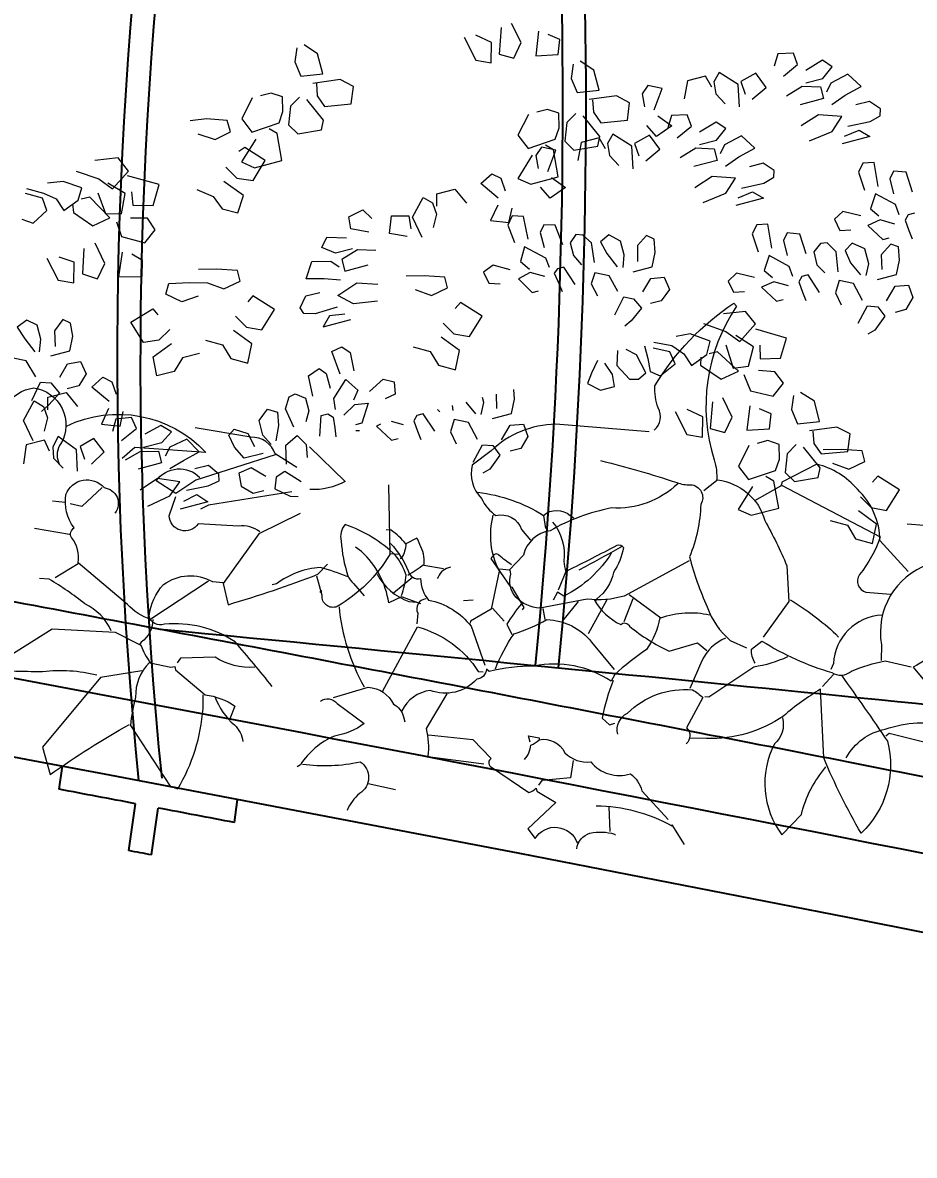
# Model space of a CAD drawing. Header units: metres. Extents: x 10 to 239, y 2 to 253.
# Drawn here: x 83.631 to 84.783, y 170.955 to 172.418 of the extents above; entities that cross this region are included whole.
import ezdxf

# ---------------------------------------------------------------- set-up
doc = ezdxf.new("R2010")
doc.units = ezdxf.units.M
doc.header["$MEASUREMENT"] = 0
doc.layers.get('Defpoints').update_dxf_attribs({"color": 9})
for name, color, linetype in [('-cotas', 252, 'Continuous'), ('1', 7, 'Continuous'), ('1gris', 254, 'Continuous'), ('1gris oscuro', 253, 'Continuous')]:
    doc.layers.add(name, color=color, linetype=linetype)
doc.layers.add('bloques veg', color=7, linetype='Continuous', lineweight=0, true_color=0xbbd5a5)
doc.styles.get("Standard").update_dxf_attribs({"font": 'arial.ttf'})
doc.dimstyles.get("Standard").update_dxf_attribs({"dimtxt": 0.18, "dimasz": 0.18, "dimexe": 0.18, "dimexo": 0.0625, "dimgap": 0.09, "dimtad": 0, "dimtih": 1, "dimtoh": 1, "dimdec": 4, "dimzin": 0, "dimdsep": 46, "dimtxsty": 'Standard', "dimcen": 0.09, "dimadec": 0, "dimazin": 0, "dimtfac": 1, "dimtdec": 4, "dimtofl": 0, "dimtmove": 0, "dimatfit": 3, "dimfxl": 1, "dimtolj": 1, "dimtzin": 0, "dimarcsym": 0})

# ---------------------------------------------------------------- blocks, each defined once
blk = doc.blocks.new('A$C510C2C19')
at = {"layer": 'bloques veg'}
for points in [[(794.67, 365.11, 0.349014), (796.37, 384.68, -0.094193), (792.11, 403.4, -0.10907), (854.24, 480), (856.8, 477.45, 0.229584), (848.29, 343.83, -0.100723), (851.69, 325.96), (841.48, 316.6)], [(790.41, 363.4), (709.56, 363.4, 0.189865), (655.94, 336.17), (640.63, 322.55, 0.263535), (650.84, 294.47, 0.133179), (664.46, 280.85, -0.390976), (687.43, 270.64), (695.94, 262.13)], [(233.65, 302.13, 0.4142), (234.5, 312.34, -0.472687), (258.33, 358.3, -0.53009), (285.57, 312.34, 0.260727), (284.72, 296.17), (285.57, 294.47)], [(1022.75, 261.28), (996.37, 285.96, 0.203949), (973.39, 328.51, 0.157364), (936.8, 347.23), (907.86, 329.36, -0.236053), (907.01, 325.96), (885.73, 311.49)], [(288.97, 327.66, -0.32872), (410.67, 314.89), (349.4, 314.04), (339.18, 303.83)], [(489.99, 308.09), (470.41, 318.3, 0.326645), (448.29, 331.06), (399.77, 335.32)], [(750.41, 335.32, -0.021851), (817.65, 321.7, 0.099014), (829.56, 320.85, -0.574356), (839.77, 304.68, -0.091064), (833.82, 258.72, 0.045349), (852.54, 217.02, 0.13649), (874.67, 189.79), (889.14, 184.68)], [(499.35, 326.81), (532.54, 299.57, -0.138214), (502.75, 290.21)], [(852.54, 326.81, -0.304626), (895.94, 295.32, -0.027878), (918.07, 257.87), (922.33, 227.23), (902.75, 194.89)], [(907.86, 326.81), (996.37, 289.36, -0.08902), (981.05, 255.32, 0.517303), (987.86, 240.85), (1009.14, 240.85)], [(470.41, 317.45), (404.03, 290.21), (387.86, 277.45), (369.99, 286.81, -0.472885), (407.43, 292.77)], [(818.5, 320.85, -0.210098), (763.18, 295.32, 0.080353), (712.11, 271.49, 0.306458), (690.84, 248.51), (679.77, 234.89), (671.26, 234.89)], [(569.99, 299.57), (575.94, 240, -0.128555), (534.24, 191.49, -0.566177), (520.63, 200), (514.67, 216.17)], [(647.43, 299.57, -0.110031), (705.31, 284.26, -0.37883), (728.29, 285.96), (731.69, 284.26)], [(1104.46, 262.13), (1137.65, 211.06, -0.107803), (1199.77, 145.53, 0.230988), (1174.24, 258.72), (1133.39, 290.21), (1118.92, 291.06), (1107.01, 277.45, -0.051575), (1062.75, 302.13), (1018.5, 302.13)], [(421.9, 204.26), (375.09, 167.66, -0.142853), (353.82, 178.72), (308.71, 211.06, 0.217575), (301.05, 232.34, -0.386597), (302.75, 240.85, -0.209564), (293.39, 268.94, -0.568176), (325.73, 277.45, -0.587173), (336.8, 256.17)], [(462.75, 250.21, 0.212204), (444.03, 253.62), (409.14, 252.77, -0.720749), (383.6, 257.87), (387.86, 274.89)], [(661.9, 280.85, 0.189377), (671.26, 233.19), (667.01, 200), (649.99, 188.09), (649.99, 186.38)], [(713.7, 279.16, -0.206497), (726.04, 246.39, 0.075821), (728.59, 237.46), (723.06, 220.86)], [(495.94, 268.94), (461.9, 248.51), (434.67, 203.4), (440.63, 185.53, 0.01915), (515.52, 217.87), (523.18, 227.23)], [(729.45, 238.31, 0.0103), (770.72, 263.84, -0.4142), (776.25, 262.14, -0.105515), (769.45, 240.01, -0.169922), (757.11, 216.18), (755.83, 214.05)], [(1039.77, 268.94, 0.366302), (1004.88, 196.6), (1005.73, 182.98)], [(1106.16, 267.23), (1104.46, 262.13, 0.41008), (1075.52, 224.68, -0.148804), (1054.24, 197.45, -0.087555), (1033.82, 179.57), (1105.31, 106.38), (1017.65, 120.85), (1015.09, 118.3)], [(589.02, 205.54, 0.046661), (591.57, 223.41, 0.079254), (580.94, 239.58, 0.108246), (535.4, 262.56, 0.252808), (533.28, 248.09, 0.063705), (541.36, 218.73, 0.099014), (546.89, 212.35), (556.68, 202.56)], [(589.02, 250.22, 0.067581), (575.4, 260.86), (571.15, 260.86)], [(592.85, 223.41, 0.04306), (606.04, 234.05, 0.156006), (600.94, 250.65, 0.135742), (597.96, 255.75), (589.02, 250.22, -0.113541), (586.47, 237.88), (585.19, 237.03)], [(833.82, 255.32), (780.2, 220.43, -0.101242), (748.71, 215.32), (708.71, 204.26, -0.189941), (687.43, 211.91, -0.264252), (681.48, 231.49), (680.63, 234.89)], [(766.47, 257.03, -0.138168), (728.59, 216.18), (722.64, 219.16), (719.66, 211.92)], [(775.4, 263.41, -0.012817), (744.76, 242.99), (739.66, 239.58)], [(575.94, 249.36, -0.08551), (592.97, 227.23, 0.4142), (604.03, 221.28, 0.17395), (612.54, 203.4, -0.18573), (650.84, 183.83), (665.31, 151.49)], [(681.36, 239.58, -0.029968), (669.87, 246.82, 0.302765), (666.47, 247.67, 0.099014), (663.06, 243.41), (681.79, 220.86), (683.06, 220.43), (694.98, 203.84), (693.7, 201.71)], [(606.04, 199.58), (589.02, 204.26), (578.38, 198.31, 0.171524), (551.57, 240.43), (546.04, 243.84)], [(629.02, 233.2, 0.257919), (619.23, 223.84), (618.38, 222.56)], [(923.18, 228.94, -0.052948), (964.88, 202.55), (967.43, 200)], [(541.36, 217.88, 0.029037), (517.11, 223.84, 0.145218), (480.51, 206.82), (477.11, 205.54)], [(566.58, 222.13, 0.188675), (595.52, 200.85), (602.33, 200.85)], [(754.67, 215.32, 0.147888), (779.35, 195.74, -0.548935), (787.01, 194.89, 0.055481), (822.75, 176.17), (846.58, 185.53), (855.09, 179.57)], [(784.46, 222.13), (813.39, 204.26, -0.148804), (855.09, 210.21)], [(1003.18, 222.13, 0.383606), (964.88, 177.02), (963.18, 171.91)], [(484.03, 118.3, 0.011108), (449.14, 154.04, 0.17128), (387.01, 164.26, -0.45993), (373.39, 170.21, -0.170471), (383.6, 198.3, -0.298218), (425.31, 204.26), (434.67, 204.26)], [(692.54, 206.81, 0.033691), (681.48, 188.09), (686.58, 179.57)], [(812.54, 204.26, -0.109406), (803.18, 176.17, 0.033295), (777.65, 152.34), (775.09, 146.38, 0.201859), (707.86, 154.04, 0.059891), (669.56, 146.38), (667.01, 148.09, -0.38205), (659.35, 138.72, -0.310211), (620.2, 125.96, 0.250366), (597.22, 106.38)], [(609.99, 204.26, 0.514618), (604.03, 191.49), (604.03, 182.13)], [(341.9, 154.89, 0.180038), (317.22, 176.17, 0.039429), (284.88, 194.89), (276.37, 194.89)], [(535.94, 191.49, 0.104645), (563.18, 124.26)], [(674.67, 148.94, -0.055374), (688.29, 180.43, 0.050323), (715.52, 194.89, -0.220352), (755.52, 178.72), (776.8, 156.6)], [(870.41, 191.49, 0.18956), (851.69, 170.21), (843.18, 145.53)], [(897.65, 171.91, -0.15036), (893.39, 183.83), (901.9, 191.49, 0.070404), (964.03, 169.36, 0.33432), (981.05, 171.91, -0.048264), (1009.14, 182.98), (1032.11, 179.57)], [(579.35, 121.7), (604.88, 179.57, -0.187164), (660.2, 145.53), (664.46, 145.53)], [(924.88, 179.57, -0.068573), (896.8, 168.51), (860.2, 139.57), (856.8, 139.57)], [(376.8, 167.66, -0.240295), (368.29, 147.23), (367.43, 145.53)], [(972.54, 167.66, -0.007782), (1016.8, 114.04, -0.272308), (1000.63, 33.19, -0.034164), (963.18, 95.32), (955.52, 154.04, 0.047058), (925.73, 128.51, -0.158249), (861.05, 103.83), (846.58, 102.98)], [(332.54, 115.74, 0.090576), (285.73, 114.89, -0.006271), (259.35, 113.19), (254.24, 125.11), (290.84, 152.34), (345.31, 154.04), (368.29, 144.68, 0.068298), (377.65, 130.21), (395.52, 127.66), (398.92, 128.51), (399.77, 125.96), (427.01, 106.38, -0.125), (453.39, 98.72), (449.99, 87.66)], [(776.8, 147.23, 0.05426), (769.99, 114.04), (776.8, 108.94), (781.05, 110.64)], [(982.52, 96.99, -0.228485), (1014.01, 124.22, -0.153412), (1069.32, 131.03, -0.03476), (1090.6, 133.58, -0.136078), (1098.26, 108.05, 0.226822), (1099.96, 93.58, 0.168655), (1139.96, 21.24, 0.166977), (1159.54, 61.24, 0.132034), (1154.43, 112.3, -0.4142), (1164.64, 117.41, -0.176117), (1222.52, 79.11, 0.333328), (1230.18, 97.84, 0.370255), (1151.88, 149.75, 0.04158), (1110.18, 148.05), (1096.56, 143.79)], [(467.86, 133.62, -0.162277), (432.97, 139.57), (403.18, 136.17), (400.63, 131.91)], [(784.46, 101.28, -0.350769), (791.26, 120, -0.222488), (845.73, 144.68, -0.062256), (855.09, 138.72), (843.18, 111.49, -0.436478), (844.03, 97.87)], [(376.8, 130.21, 0.209335), (367.43, 99.57, 0.045135), (364.88, 74.89), (403.18, 25.53), (409.99, 23.83, 0.11853), (426.16, 94.47), (425.31, 106.38)], [(370.84, 122.55), (335.94, 114.04), (290.84, 50.21), (299.35, 27.23, -0.025269), (364.03, 75.74)], [(537.65, 113.19), (566.58, 124.26, -0.273697), (589.56, 111.49, -0.236053), (598.92, 101.28), (600.63, 97.02)], [(634.67, 124.26), (619.35, 92.77, -0.091522), (622.75, 68.94), (671.26, 66.38)], [(924.88, 126.81, -0.29039), (919.77, 103.83, 0.287994), (932.54, 26.38), (947.86, 45.11, -0.119293), (965.73, 87.66)], [(526.58, 108.94, -0.4142), (541.05, 108.09), (565.73, 92.77, -0.123093), (541.05, 80, 0.156387), (513.82, 52.77), (511.26, 51.06)], [(435.52, 105.53, 0.130051), (454.24, 82.55, -0.178345), (462.75, 68.94)], [(706.16, 73.19, 0.162277), (710.41, 85.96, 0.123093), (717.22, 91.06, -0.345856), (740.2, 81.7, 0.236053), (763.18, 75.74, 0.308121), (798.07, 68.09, -0.174149), (809.14, 54.47), (833.82, 31.49)], [(621.9, 87.66), (660.2, 86.81), (677.22, 71.49, 0.5), (677.22, 64.68), (712.11, 45.11, 0.162277), (718.07, 49.36), (718.92, 46.81), (735.94, 38.3), (713.82, 13.62), (720.63, 5.96, -0.62767), (757.22, 5.11), (758.07, 5.96)], [(515.52, 53.62, 0.084976), (564.88, 59.57, -0.560455), (566.58, 32.34, 0.122009), (557.22, 17.02)], [(770.84, 38.3, -0.124252), (837.22, 26.38), (837.22, 27.23), (849.14, 11.06)], [(757.22, 0, -0.297607), (767.43, 14.47, -0.116623), (788.71, 15.32), (789.56, 14.47)]]:
    blk.add_lwpolyline(points, format="xyb", dxfattribs=at)
for points in [[(487.43, 286.81), (416.8, 269.79), (409.99, 265.53)], [(705.31, 284.26), (707.86, 273.19)], [(324.03, 277.45), (307.86, 259.57), (297.65, 261.28)], [(293.39, 262.13), (282.33, 262.13)], [(299.35, 234.89), (268.71, 237.45)], [(575.94, 240.85), (584.46, 240.85)], [(606.04, 233.2), (623.06, 231.5)], [(597.22, 222.13), (581.9, 206.81)], [(765.73, 216.17), (752.11, 185.53)], [(787.86, 218.72), (781.9, 198.3)], [(308.71, 210.21), (289.99, 196.6)], [(642.64, 205.54), (650.72, 206.82)], [(741.05, 212.77), (729.14, 194.89)], [(518.38, 202.56), (520.08, 204.26)], [(667.86, 200.85), (678.92, 190.64)], [(711.26, 204.26), (713.82, 194.89)], [(965.73, 167.66), (957.22, 156.6)], [(709.56, 88.51), (707.86, 93.62), (717.22, 92.77), (717.22, 91.06)], [(747.86, 75.74), (747.01, 60.43), (722.33, 56.17), (719.77, 51.91)], [(573.39, 41.7), (597.22, 38.3)], [(781.9, 38.3), (784.46, 17.02)]]:
    blk.add_lwpolyline(points, dxfattribs=at)
blk = doc.blocks.new('A$C0C3707A3')
at = {"layer": 'bloques veg'}
for p, q in [((2.0341, 0.5261), (2.0321, 0.4988)), ((2.0545, 0.5107), (2.0446, 0.5301)), ((2.0723, 0.5224), (2.0697, 0.4973)), ((1.9961, 0.5159), (2.0082, 0.4924)), ((2.0243, 0.5107), (2.0083, 0.5181)), ((2.0241, 0.4897), (2.0243, 0.5107)), ((2.0472, 0.4947), (2.0545, 0.5107)), ((2.0943, 0.5143), (2.0824, 0.5193)), ((2.0926, 0.4988), (2.0943, 0.5143)), ((1.8248, 0.5038), (1.8229, 0.4893)), ((1.8462, 0.4979), (1.8322, 0.5069)), ((2.3177, 0.5009), (2.3141, 0.4883)), ((2.3338, 0.5017), (2.3177, 0.5009)), ((2.3381, 0.4901), (2.3338, 0.5017)), ((1.8229, 0.4893), (1.8291, 0.4747)), ((1.8517, 0.4773), (1.8462, 0.4979)), ((2.0082, 0.4924), (2.0241, 0.4897)), ((2.0321, 0.4988), (2.0472, 0.4947)), ((2.0697, 0.4973), (2.0926, 0.4988)), ((2.108, 0.4889), (2.1061, 0.4744)), ((2.1294, 0.483), (2.1153, 0.4921)), ((2.3238, 0.4781), (2.3381, 0.4901)), ((2.3636, 0.4946), (2.3466, 0.4842)), ((2.3735, 0.4879), (2.3636, 0.4946)), ((2.3639, 0.4761), (2.3735, 0.4879)), ((1.8291, 0.4747), (1.8517, 0.4773)), ((2.1349, 0.4624), (2.1294, 0.483)), ((2.2437, 0.4776), (2.2252, 0.4726)), ((2.2502, 0.4665), (2.2437, 0.4776)), ((2.2578, 0.4814), (2.2522, 0.4717)), ((2.2774, 0.4692), (2.2578, 0.4814)), ((2.2952, 0.4809), (2.28, 0.4722)), ((2.306, 0.4664), (2.2952, 0.4809)), ((2.3466, 0.4714), (2.3639, 0.4761)), ((2.3895, 0.4806), (2.3722, 0.4713)), ((2.4033, 0.468), (2.3895, 0.4806)), ((1.8695, 0.4716), (1.8415, 0.4675)), ((1.8451, 0.4673), (1.8461, 0.4548)), ((1.883, 0.4647), (1.8695, 0.4716)), ((1.8809, 0.4467), (1.883, 0.4647)), ((2.1061, 0.4744), (2.1123, 0.4598)), ((2.1847, 0.4676), (2.1789, 0.459)), ((2.1995, 0.4646), (2.1847, 0.4676)), ((2.1914, 0.4426), (2.1995, 0.4646)), ((2.2252, 0.4726), (2.222, 0.4543)), ((2.2522, 0.4717), (2.2544, 0.4595)), ((2.2788, 0.4463), (2.2774, 0.4692)), ((2.28, 0.4722), (2.2846, 0.4595)), ((2.2918, 0.4544), (2.306, 0.4664)), ((2.3269, 0.458), (2.3428, 0.4681)), ((2.3428, 0.4681), (2.3616, 0.4673)), ((2.3616, 0.4673), (2.3648, 0.4554)), ((2.3722, 0.4713), (2.3677, 0.462)), ((2.3871, 0.459), (2.4033, 0.468)), ((1.7989, 0.4573), (1.7881, 0.4544)), ((1.8104, 0.4534), (1.7989, 0.4573)), ((1.811, 0.4384), (1.8104, 0.4534)), ((1.8279, 0.4534), (1.8188, 0.444)), ((1.8461, 0.4548), (1.8537, 0.444)), ((2.1123, 0.4598), (2.1349, 0.4624)), ((2.1527, 0.4567), (2.1247, 0.4527)), ((2.1662, 0.4498), (2.1527, 0.4567)), ((2.1789, 0.459), (2.1813, 0.4457)), ((2.2544, 0.4595), (2.2641, 0.4493)), ((2.3648, 0.4554), (2.341, 0.449)), ((2.3734, 0.4495), (2.3871, 0.459)), ((2.412, 0.4529), (2.3979, 0.4491)), ((2.4233, 0.4454), (2.412, 0.4529)), ((1.7794, 0.4521), (1.7688, 0.4306)), ((1.8188, 0.444), (1.8169, 0.4249)), ((1.8528, 0.4298), (1.8355, 0.4508)), ((1.8537, 0.444), (1.8809, 0.4467)), ((2.0821, 0.4424), (2.0713, 0.4395)), ((2.0936, 0.4385), (2.0821, 0.4424)), ((2.1283, 0.4525), (2.1293, 0.4399)), ((2.1641, 0.4318), (2.1662, 0.4498)), ((2.4229, 0.4383), (2.4233, 0.4454)), ((1.7329, 0.4303), (1.716, 0.4281)), ((1.7541, 0.429), (1.7329, 0.4303)), ((1.7688, 0.4306), (1.7794, 0.4172)), ((1.8071, 0.4269), (1.811, 0.4384)), ((1.8508, 0.42), (1.8528, 0.4298)), ((2.0626, 0.4372), (2.052, 0.4158)), ((2.0941, 0.4235), (2.0936, 0.4385)), ((2.1111, 0.4386), (2.102, 0.4291)), ((2.136, 0.415), (2.1187, 0.436)), ((2.1293, 0.4399), (2.1368, 0.4292)), ((2.1368, 0.4292), (2.1641, 0.4318)), ((2.1953, 0.4367), (2.2097, 0.4266)), ((2.2092, 0.4369), (2.2056, 0.4243)), ((2.2253, 0.4377), (2.2092, 0.4369)), ((2.2296, 0.4261), (2.2253, 0.4377)), ((2.2551, 0.4306), (2.2381, 0.4202)), ((2.265, 0.424), (2.2551, 0.4306)), ((2.3599, 0.4389), (2.3421, 0.4272)), ((2.3837, 0.4371), (2.3599, 0.4389)), ((2.3738, 0.4217), (2.3837, 0.4371)), ((2.3898, 0.4272), (2.4129, 0.4322)), ((2.4129, 0.4322), (2.4229, 0.4383)), ((1.7573, 0.4171), (1.7541, 0.429)), ((1.7794, 0.4172), (1.8071, 0.4269)), ((1.8053, 0.416), (1.7971, 0.4207)), ((1.8169, 0.4249), (1.8263, 0.4158)), ((1.8263, 0.4158), (1.8508, 0.42)), ((2.0902, 0.412), (2.0941, 0.4235)), ((2.102, 0.4291), (2.1001, 0.41)), ((2.194, 0.4154), (2.184, 0.4267)), ((2.2097, 0.4266), (2.194, 0.4154)), ((2.2153, 0.4141), (2.2296, 0.4261)), ((2.2554, 0.4121), (2.265, 0.424)), ((2.3508, 0.4121), (2.3738, 0.4217)), ((2.3867, 0.417), (2.4014, 0.4233)), ((2.4014, 0.4233), (2.4124, 0.4169)), ((1.7241, 0.4151), (1.7419, 0.4094)), ((1.7419, 0.4094), (1.7573, 0.4171)), ((1.7836, 0.4101), (1.769, 0.3865)), ((1.8104, 0.3882), (1.8053, 0.416)), ((2.052, 0.4158), (2.0626, 0.4023)), ((2.0626, 0.4023), (2.0902, 0.412)), ((2.1001, 0.41), (2.1095, 0.4009)), ((2.1167, 0.4087), (2.1135, 0.3903)), ((2.1352, 0.4136), (2.1167, 0.4087)), ((2.134, 0.4051), (2.136, 0.415)), ((2.1417, 0.4025), (2.1352, 0.4136)), ((2.1493, 0.4174), (2.1437, 0.4078)), ((2.1437, 0.4078), (2.1459, 0.3955)), ((2.1689, 0.4052), (2.1493, 0.4174)), ((2.1867, 0.4169), (2.1715, 0.4082)), ((2.1715, 0.4082), (2.1761, 0.3955)), ((2.1975, 0.4024), (2.1867, 0.4169)), ((2.2381, 0.4074), (2.2554, 0.4121)), ((2.2637, 0.4073), (2.2592, 0.398)), ((2.281, 0.4166), (2.2637, 0.4073)), ((2.2948, 0.404), (2.281, 0.4166)), ((2.4124, 0.4169), (2.3841, 0.4093)), ((1.7721, 0.4012), (1.7661, 0.3973)), ((1.793, 0.3882), (1.7721, 0.4012)), ((2.0668, 0.3953), (2.0522, 0.3716)), ((2.0762, 0.4036), (2.0704, 0.3951)), ((2.0704, 0.3951), (2.0728, 0.3818)), ((2.091, 0.4006), (2.0762, 0.4036)), ((2.0885, 0.4011), (2.0803, 0.4059)), ((2.0829, 0.3787), (2.091, 0.4006)), ((2.0936, 0.3734), (2.0885, 0.4011)), ((2.1095, 0.4009), (2.134, 0.4051)), ((2.1459, 0.3955), (2.1556, 0.3853)), ((2.1703, 0.3823), (2.1689, 0.4052)), ((2.1833, 0.3904), (2.1975, 0.4024)), ((2.2184, 0.394), (2.2343, 0.4041)), ((2.2343, 0.4041), (2.2531, 0.4033)), ((2.2531, 0.4033), (2.2563, 0.3914)), ((2.2649, 0.3855), (2.2786, 0.395)), ((2.2786, 0.395), (2.2948, 0.404)), ((1.6425, 0.3898), (1.6188, 0.3869)), ((1.6531, 0.3763), (1.6425, 0.3898)), ((1.769, 0.3865), (1.7822, 0.3807)), ((1.7811, 0.3676), (1.793, 0.3882)), ((1.7822, 0.3807), (1.8104, 0.3882)), ((2.2563, 0.3914), (2.2324, 0.385)), ((2.3035, 0.3889), (2.2894, 0.3851)), ((2.3148, 0.3815), (2.3035, 0.3889)), ((2.4057, 0.3895), (2.4013, 0.3802)), ((2.4172, 0.3903), (2.4057, 0.3895)), ((2.4214, 0.3658), (2.4172, 0.3903)), ((1.5997, 0.376), (1.6227, 0.3682)), ((1.637, 0.3581), (1.6531, 0.3763)), ((1.6847, 0.3627), (1.6521, 0.3714)), ((1.753, 0.381), (1.7641, 0.37)), ((2.0142, 0.366), (2.0254, 0.3761)), ((2.0254, 0.3761), (2.0348, 0.3716)), ((2.0348, 0.3716), (2.0394, 0.3588)), ((2.0522, 0.3716), (2.0654, 0.3658)), ((2.0654, 0.3658), (2.0936, 0.3734)), ((2.0868, 0.3727), (2.1012, 0.3626)), ((2.2514, 0.3749), (2.2336, 0.3632)), ((2.2752, 0.3732), (2.2514, 0.3749)), ((2.2653, 0.3577), (2.2752, 0.3732)), ((2.3044, 0.3682), (2.3144, 0.3744)), ((2.3144, 0.3744), (2.3148, 0.3815)), ((2.4013, 0.3802), (2.4073, 0.362)), ((2.4369, 0.3816), (2.4333, 0.3736)), ((2.4333, 0.3736), (2.4373, 0.3584)), ((2.45, 0.3805), (2.4369, 0.3816)), ((2.4567, 0.3601), (2.45, 0.3805)), ((1.5862, 0.3654), (1.5704, 0.3635)), ((1.6054, 0.3589), (1.5862, 0.3654)), ((1.6227, 0.3682), (1.637, 0.3581)), ((1.6499, 0.3534), (1.632, 0.3637)), ((1.6787, 0.3413), (1.6847, 0.3627)), ((1.7712, 0.3522), (1.7511, 0.3665)), ((1.7641, 0.37), (1.7811, 0.3676)), ((1.9694, 0.3552), (1.9878, 0.3602)), ((1.9878, 0.3602), (1.9998, 0.3459)), ((2.0321, 0.3511), (2.0142, 0.366)), ((2.0855, 0.3514), (2.0755, 0.3627)), ((2.1012, 0.3626), (2.0855, 0.3514)), ((2.2813, 0.3632), (2.3044, 0.3682)), ((1.5652, 0.3481), (1.5477, 0.3528)), ((1.5487, 0.3577), (1.5662, 0.3531)), ((1.5698, 0.3354), (1.5652, 0.3481)), ((1.5662, 0.3531), (1.5794, 0.3473)), ((1.6018, 0.3463), (1.6054, 0.3589)), ((1.6137, 0.3495), (1.605, 0.3472)), ((1.6345, 0.3283), (1.6137, 0.3495)), ((1.6218, 0.354), (1.6298, 0.3329)), ((1.6462, 0.3326), (1.6499, 0.3534)), ((1.6564, 0.3551), (1.6578, 0.3415)), ((1.7232, 0.3579), (1.7402, 0.3508)), ((1.7402, 0.3508), (1.7494, 0.3382)), ((1.7655, 0.3343), (1.7712, 0.3522)), ((1.9444, 0.3311), (1.9552, 0.3514)), ((1.9552, 0.3514), (1.9649, 0.3459)), ((1.9693, 0.3424), (1.9694, 0.3552)), ((2.2423, 0.3481), (2.2653, 0.3577)), ((2.3039, 0.3529), (2.2756, 0.3454)), ((2.2782, 0.353), (2.2928, 0.3593)), ((2.2928, 0.3593), (2.3039, 0.3529)), ((2.4188, 0.3581), (2.4136, 0.3428)), ((2.4392, 0.3473), (2.4188, 0.3581)), ((1.5794, 0.3473), (1.5873, 0.3354)), ((1.5873, 0.3354), (1.6018, 0.3463)), ((1.5959, 0.3424), (1.5971, 0.3334)), ((1.6578, 0.3415), (1.6787, 0.3413)), ((1.7494, 0.3382), (1.7655, 0.3343)), ((1.8793, 0.3311), (1.8936, 0.3384)), ((1.8936, 0.3384), (1.903, 0.3293)), ((1.9649, 0.3459), (1.9692, 0.3342)), ((2.0317, 0.344), (2.0243, 0.3281)), ((2.0434, 0.3262), (2.0465, 0.341)), ((2.3853, 0.3399), (2.377, 0.3318)), ((2.4039, 0.3355), (2.3853, 0.3399)), ((2.4136, 0.3428), (2.4224, 0.3358)), ((2.4431, 0.3367), (2.4392, 0.3473)), ((2.4524, 0.3369), (2.4492, 0.3314)), ((2.4589, 0.3386), (2.4524, 0.3369)), ((1.5443, 0.3263), (1.5559, 0.3224)), ((1.5559, 0.3224), (1.5698, 0.3354)), ((1.5971, 0.3334), (1.617, 0.3201)), ((1.617, 0.3201), (1.6345, 0.3283)), ((1.6298, 0.3329), (1.6462, 0.3326)), ((1.673, 0.3281), (1.6555, 0.3281)), ((1.6808, 0.3163), (1.673, 0.3281)), ((1.8814, 0.3188), (1.8793, 0.3311)), ((1.921, 0.3143), (1.9231, 0.3324)), ((1.9231, 0.3324), (1.9406, 0.3324)), ((1.9406, 0.3324), (1.943, 0.3191)), ((1.9546, 0.3105), (1.9444, 0.3311)), ((1.9692, 0.3342), (1.9659, 0.3205)), ((2.0243, 0.3281), (2.0434, 0.3262)), ((2.0466, 0.333), (2.0421, 0.3236)), ((2.0583, 0.3326), (2.0466, 0.333)), ((2.0633, 0.3095), (2.0583, 0.3326)), ((2.2972, 0.3256), (2.2928, 0.3162)), ((2.3087, 0.3263), (2.2972, 0.3256)), ((2.3129, 0.3018), (2.3087, 0.3263)), ((2.377, 0.3318), (2.3824, 0.3205)), ((2.4236, 0.3315), (2.4112, 0.3258)), ((2.4112, 0.3258), (2.4267, 0.3114)), ((2.4387, 0.3274), (2.4236, 0.3315)), ((2.4492, 0.3314), (2.4532, 0.3208)), ((1.6414, 0.3243), (1.6466, 0.3094)), ((1.6704, 0.303), (1.6808, 0.3163)), ((1.8997, 0.3156), (1.8814, 0.3188)), ((1.9393, 0.3111), (1.921, 0.3143)), ((2.0421, 0.3236), (2.0492, 0.3057)), ((2.0791, 0.3242), (2.0755, 0.3163)), ((2.0755, 0.3163), (2.0795, 0.3011)), ((2.0909, 0.3239), (2.0791, 0.3242)), ((2.0986, 0.3038), (2.0909, 0.3239)), ((2.112, 0.3144), (2.1062, 0.3059)), ((2.1191, 0.314), (2.112, 0.3144)), ((2.1282, 0.306), (2.1191, 0.314)), ((2.1458, 0.3142), (2.1372, 0.3072)), ((2.1579, 0.3081), (2.1458, 0.3142)), ((2.1843, 0.314), (2.1754, 0.3035)), ((2.1922, 0.3103), (2.1843, 0.314)), ((2.2928, 0.3162), (2.2988, 0.2981)), ((2.3284, 0.3176), (2.3248, 0.3097)), ((2.3415, 0.3165), (2.3284, 0.3176)), ((2.3482, 0.2962), (2.3415, 0.3165)), ((2.3824, 0.3205), (2.3938, 0.3212)), ((2.4532, 0.3208), (2.4566, 0.3124)), ((1.6296, 0.2816), (1.6194, 0.3022)), ((1.6466, 0.3094), (1.6704, 0.303)), ((1.8517, 0.2993), (1.857, 0.31)), ((1.857, 0.31), (1.8769, 0.3095)), ((2.1062, 0.3059), (2.1097, 0.2929)), ((2.1313, 0.2859), (2.1282, 0.306)), ((2.1372, 0.3072), (2.144, 0.2951)), ((2.1617, 0.294), (2.1579, 0.3081)), ((2.1754, 0.3035), (2.1752, 0.2871)), ((2.1935, 0.2967), (2.1922, 0.3103)), ((2.3248, 0.3097), (2.3288, 0.2945)), ((2.3627, 0.307), (2.3558, 0.2982)), ((2.3695, 0.3077), (2.3627, 0.307)), ((2.3789, 0.2986), (2.3695, 0.3077)), ((2.3951, 0.3076), (2.3879, 0.2998)), ((2.4083, 0.3018), (2.3951, 0.3076)), ((2.4124, 0.2866), (2.4083, 0.3018)), ((2.4349, 0.3066), (2.425, 0.2958)), ((2.4267, 0.3114), (2.4332, 0.3131)), ((2.4426, 0.304), (2.4349, 0.3066)), ((2.4439, 0.2904), (2.4426, 0.304)), ((1.6081, 0.2968), (1.6069, 0.2709)), ((1.6474, 0.2934), (1.6437, 0.268)), ((1.6682, 0.285), (1.6572, 0.2914)), ((1.866, 0.2938), (1.8517, 0.2993)), ((1.8834, 0.2984), (1.866, 0.2938)), ((1.8883, 0.2974), (1.8724, 0.2873)), ((1.9071, 0.2966), (1.8883, 0.2974)), ((2.0596, 0.3016), (2.0555, 0.2865)), ((2.0814, 0.2899), (2.0596, 0.3016)), ((2.1097, 0.2929), (2.118, 0.2835)), ((2.144, 0.2951), (2.1545, 0.2816)), ((2.1606, 0.2809), (2.1617, 0.294)), ((2.1905, 0.282), (2.1935, 0.2967)), ((2.3103, 0.2942), (2.3051, 0.2788)), ((2.3307, 0.2833), (2.3103, 0.2942)), ((2.3558, 0.2982), (2.3592, 0.2852)), ((2.3809, 0.2782), (2.3789, 0.2986)), ((2.3879, 0.2998), (2.3936, 0.2874)), ((2.425, 0.2958), (2.4256, 0.2808)), ((2.4409, 0.2756), (2.4439, 0.2904)), ((1.5701, 0.2866), (1.5819, 0.2642)), ((1.598, 0.2825), (1.5826, 0.2876)), ((1.5978, 0.2615), (1.598, 0.2825)), ((1.6222, 0.2657), (1.6296, 0.2816)), ((1.668, 0.2686), (1.6682, 0.285)), ((1.8359, 0.2671), (1.8416, 0.2849)), ((1.8416, 0.2849), (1.8612, 0.2855)), ((1.8612, 0.2855), (1.8698, 0.2797)), ((1.8724, 0.2873), (1.8756, 0.2754)), ((1.8756, 0.2754), (1.8994, 0.2818)), ((2.0275, 0.2825), (2.0178, 0.2752)), ((2.045, 0.2779), (2.0275, 0.2825)), ((2.0555, 0.2865), (2.0646, 0.2785)), ((2.0851, 0.2805), (2.0814, 0.2899)), ((2.0935, 0.2792), (2.0901, 0.2748)), ((2.1, 0.281), (2.0935, 0.2792)), ((2.1118, 0.2632), (2.1, 0.281)), ((2.171, 0.2767), (2.1905, 0.282)), ((2.3051, 0.2788), (2.3139, 0.2719)), ((2.3346, 0.2728), (2.3307, 0.2833)), ((2.3592, 0.2852), (2.3673, 0.2769)), ((2.3936, 0.2874), (2.4038, 0.275)), ((2.4099, 0.2743), (2.4124, 0.2866)), ((1.6069, 0.2709), (1.6222, 0.2657)), ((1.6437, 0.268), (1.668, 0.2686)), ((1.7441, 0.2764), (1.7255, 0.2761)), ((1.7654, 0.2752), (1.7441, 0.2764)), ((1.7683, 0.2643), (1.7654, 0.2752)), ((1.8544, 0.2674), (1.8359, 0.2671)), ((1.8711, 0.2661), (1.8544, 0.2674)), ((1.9568, 0.271), (1.9383, 0.2707)), ((1.9781, 0.2697), (1.9568, 0.271)), ((1.981, 0.2589), (1.9781, 0.2697)), ((2.0178, 0.2752), (2.0232, 0.2639)), ((2.0655, 0.2752), (2.0534, 0.2685)), ((2.0534, 0.2685), (2.0675, 0.2548)), ((2.0806, 0.2711), (2.0655, 0.2752)), ((2.0901, 0.2748), (2.0954, 0.2635)), ((2.1318, 0.2755), (2.1279, 0.264)), ((2.1465, 0.2725), (2.1318, 0.2755)), ((2.1555, 0.2563), (2.1465, 0.2725)), ((2.1811, 0.2562), (2.1891, 0.2699)), ((2.1891, 0.2699), (2.2027, 0.2713)), ((2.2027, 0.2713), (2.2084, 0.2588)), ((2.2768, 0.2759), (2.2685, 0.2678)), ((2.2685, 0.2678), (2.2739, 0.2565)), ((2.2954, 0.2716), (2.2768, 0.2759)), ((2.3151, 0.2675), (2.3027, 0.2619)), ((2.3302, 0.2634), (2.3151, 0.2675)), ((2.3439, 0.2729), (2.3407, 0.2674)), ((2.3407, 0.2674), (2.3447, 0.2569)), ((2.3504, 0.2747), (2.3439, 0.2729)), ((2.3622, 0.2569), (2.3504, 0.2747)), ((2.3821, 0.2692), (2.3785, 0.2566)), ((2.3969, 0.2662), (2.3821, 0.2692)), ((2.4214, 0.2704), (2.4409, 0.2756)), ((1.5819, 0.2642), (1.5978, 0.2615)), ((1.6923, 0.2506), (1.6952, 0.2614)), ((1.6952, 0.2614), (1.7165, 0.2627)), ((1.7165, 0.2627), (1.735, 0.2624)), ((1.735, 0.2624), (1.7518, 0.2564)), ((1.7518, 0.2564), (1.7683, 0.2643)), ((1.8684, 0.2502), (1.888, 0.2636)), ((1.888, 0.2636), (1.9093, 0.2623)), ((1.9478, 0.257), (1.9645, 0.251)), ((1.9645, 0.251), (1.981, 0.2589)), ((2.0232, 0.2639), (2.0349, 0.2635)), ((2.0675, 0.2548), (2.074, 0.2566)), ((2.0954, 0.2635), (2.0985, 0.2561)), ((2.1279, 0.264), (2.1346, 0.2518)), ((2.2084, 0.2588), (2.1998, 0.2472)), ((2.2739, 0.2565), (2.2853, 0.2572)), ((2.3027, 0.2619), (2.3182, 0.2474)), ((2.3447, 0.2569), (2.3481, 0.2485)), ((2.3785, 0.2566), (2.3842, 0.2442)), ((2.4062, 0.2489), (2.3969, 0.2662)), ((2.4307, 0.2485), (2.4395, 0.2636)), ((2.4395, 0.2636), (2.4531, 0.2649)), ((2.4531, 0.2649), (2.4577, 0.2522)), ((1.7088, 0.2427), (1.6923, 0.2506)), ((1.7255, 0.2486), (1.7088, 0.2427)), ((1.7816, 0.2493), (1.7763, 0.2432)), ((1.8039, 0.2355), (1.7816, 0.2493)), ((1.8299, 0.2376), (1.8359, 0.2497)), ((1.8359, 0.2497), (1.85, 0.2534)), ((1.8846, 0.2418), (1.8684, 0.2502)), ((1.9093, 0.2449), (1.8846, 0.2418)), ((1.9943, 0.2439), (1.989, 0.2378)), ((2.0166, 0.2301), (1.9943, 0.2439)), ((2.1526, 0.2323), (2.1616, 0.2509)), ((2.1616, 0.2509), (2.1714, 0.2489)), ((2.1714, 0.2489), (2.1798, 0.2395)), ((2.1998, 0.2472), (2.189, 0.2443)), ((2.3182, 0.2474), (2.3247, 0.2492)), ((2.4577, 0.2522), (2.4505, 0.2398)), ((1.6567, 0.2217), (1.679, 0.2355)), ((1.679, 0.2355), (1.6843, 0.2294)), ((1.7909, 0.2145), (1.8039, 0.2355)), ((1.8338, 0.2316), (1.8299, 0.2376)), ((1.868, 0.2385), (1.8455, 0.2313)), ((2.1798, 0.2395), (2.1694, 0.2263)), ((2.2864, 0.2367), (2.2638, 0.2341)), ((2.2967, 0.2243), (2.2864, 0.2367)), ((2.4019, 0.2257), (2.4112, 0.2433)), ((2.4112, 0.2433), (2.4218, 0.2426)), ((2.4291, 0.2329), (2.419, 0.2186)), ((2.4218, 0.2426), (2.4291, 0.2329)), ((2.4505, 0.2398), (2.4396, 0.2369)), ((1.5499, 0.223), (1.5402, 0.2158)), ((1.5606, 0.2178), (1.5499, 0.223)), ((1.587, 0.2237), (1.5784, 0.2121)), ((1.5949, 0.22), (1.587, 0.2237)), ((1.6697, 0.2008), (1.6567, 0.2217)), ((1.764, 0.2283), (1.7751, 0.2173)), ((1.8455, 0.2313), (1.8338, 0.2316)), ((1.86, 0.2293), (1.8536, 0.2183)), ((1.8536, 0.2183), (1.8819, 0.2259)), ((1.8758, 0.2312), (1.86, 0.2293)), ((1.9767, 0.2228), (1.9878, 0.2118)), ((2.0036, 0.2091), (2.0166, 0.2301)), ((2.1694, 0.2263), (2.1627, 0.221)), ((2.2433, 0.224), (2.2663, 0.2162)), ((2.2807, 0.2061), (2.2967, 0.2243)), ((1.5402, 0.2158), (1.548, 0.2039)), ((1.5644, 0.2037), (1.5606, 0.2178)), ((1.5784, 0.2121), (1.5792, 0.196)), ((1.5973, 0.2067), (1.5949, 0.22)), ((1.6966, 0.2145), (1.6855, 0.2035)), ((1.7808, 0.2002), (1.762, 0.2138)), ((1.7751, 0.2173), (1.7909, 0.2145)), ((1.9878, 0.2118), (2.0036, 0.2091)), ((2.2298, 0.2134), (2.2154, 0.2107)), ((2.2504, 0.2061), (2.2298, 0.2134)), ((2.2663, 0.2162), (2.2807, 0.2061)), ((2.2949, 0.2006), (2.2767, 0.212)), ((2.3286, 0.2096), (2.2971, 0.2186)), ((2.3224, 0.1893), (2.3286, 0.2096)), ((2.419, 0.2186), (2.412, 0.2144)), ((1.548, 0.2039), (1.5586, 0.1905)), ((1.5633, 0.1906), (1.5644, 0.2037)), ((1.5943, 0.1919), (1.5973, 0.2067)), ((1.6855, 0.2035), (1.6697, 0.2008)), ((1.6798, 0.1864), (1.6986, 0.2)), ((1.7333, 0.2038), (1.7508, 0.1991)), ((1.7508, 0.1991), (1.7592, 0.1851)), ((1.7768, 0.1805), (1.7808, 0.2002)), ((1.8628, 0.1929), (1.8731, 0.1979)), ((1.8731, 0.1979), (1.8816, 0.1921)), ((1.946, 0.1983), (1.9635, 0.1937)), ((1.9935, 0.1948), (1.9747, 0.2084)), ((2.1832, 0.2009), (2.1867, 0.1878)), ((2.2092, 0.195), (2.1919, 0.1986)), ((2.1926, 0.2046), (2.211, 0.2013)), ((2.211, 0.2013), (2.2236, 0.1931)), ((2.2471, 0.1924), (2.2504, 0.2061)), ((2.2665, 0.2023), (2.274, 0.1787)), ((2.2898, 0.1806), (2.2949, 0.2006)), ((2.3014, 0.2023), (2.3017, 0.1884)), ((1.5748, 0.1867), (1.5943, 0.1919)), ((1.6838, 0.1668), (1.6798, 0.1864)), ((1.7273, 0.19), (1.7098, 0.1854)), ((1.8714, 0.1696), (1.8628, 0.1929)), ((1.8816, 0.1921), (1.8855, 0.1733)), ((1.9635, 0.1937), (1.972, 0.1797)), ((1.9895, 0.1751), (1.9935, 0.1948)), ((2.1554, 0.1958), (2.1549, 0.1805)), ((2.1751, 0.1917), (2.1644, 0.197)), ((2.1847, 0.1734), (2.1751, 0.1917)), ((2.1867, 0.1878), (2.1891, 0.1745)), ((2.2148, 0.1826), (2.2092, 0.195)), ((2.2236, 0.1931), (2.2315, 0.1812)), ((2.2315, 0.1812), (2.2471, 0.1924)), ((2.2409, 0.1896), (2.2407, 0.1814)), ((2.2579, 0.1953), (2.2493, 0.193)), ((2.2795, 0.1755), (2.2579, 0.1953)), ((2.3017, 0.1884), (2.3224, 0.1893)), ((1.5495, 0.1811), (1.5347, 0.1841)), ((1.5596, 0.1651), (1.5495, 0.1811)), ((1.5841, 0.1647), (1.5921, 0.1785)), ((1.5921, 0.1785), (1.6054, 0.1809)), ((1.6054, 0.1809), (1.6111, 0.1685)), ((1.7098, 0.1854), (1.7013, 0.1714)), ((1.7592, 0.1851), (1.7768, 0.1805)), ((1.8392, 0.1679), (1.85, 0.1755)), ((1.85, 0.1755), (1.8572, 0.1704)), ((1.972, 0.1797), (1.9895, 0.1751)), ((2.1349, 0.1856), (2.1291, 0.1724)), ((2.1504, 0.1712), (2.1426, 0.183)), ((2.1549, 0.1805), (2.1679, 0.1665)), ((2.1891, 0.1745), (2.1995, 0.1703)), ((2.1995, 0.1703), (2.2148, 0.1826)), ((2.2407, 0.1814), (2.262, 0.1673)), ((2.262, 0.1673), (2.2795, 0.1755)), ((2.274, 0.1787), (2.2898, 0.1806)), ((2.3169, 0.175), (2.3002, 0.1764)), ((2.3258, 0.1635), (2.3169, 0.175)), ((1.6111, 0.1685), (1.6039, 0.1561)), ((1.617, 0.1549), (1.6283, 0.1649)), ((1.6283, 0.1649), (1.6376, 0.1605)), ((1.7013, 0.1714), (1.6838, 0.1668)), ((1.8437, 0.147), (1.8392, 0.1679)), ((1.8572, 0.1704), (1.8612, 0.1552)), ((1.8652, 0.1447), (1.8774, 0.1642)), ((1.8774, 0.1642), (1.8896, 0.1535)), ((1.9016, 0.1521), (1.9156, 0.1651)), ((1.9156, 0.1651), (1.9268, 0.1623)), ((2.1291, 0.1724), (2.1249, 0.162)), ((2.1525, 0.1589), (2.1504, 0.1712)), ((2.1679, 0.1665), (2.1772, 0.1667)), ((2.1772, 0.1667), (2.1847, 0.1734)), ((2.285, 0.1723), (2.2919, 0.1555)), ((2.3154, 0.1502), (2.3258, 0.1635)), ((1.5556, 0.1408), (1.5646, 0.1595)), ((1.5646, 0.1595), (1.5752, 0.1589)), ((1.5752, 0.1589), (1.5839, 0.1484)), ((1.6039, 0.1561), (1.592, 0.1529)), ((1.635, 0.14), (1.617, 0.1549)), ((1.6376, 0.1605), (1.6422, 0.1477)), ((1.8896, 0.1535), (1.8854, 0.1431)), ((1.9268, 0.1623), (1.9278, 0.1498)), ((2.0504, 0.1454), (2.0495, 0.1552)), ((2.1249, 0.162), (2.1384, 0.1551)), ((2.1384, 0.1551), (2.1525, 0.1589)), ((2.2919, 0.1555), (2.3154, 0.1502)), ((2.3361, 0.1511), (2.3342, 0.1366)), ((2.3575, 0.1452), (2.3434, 0.1542)), ((1.5473, 0.12), (1.5581, 0.1403)), ((1.5581, 0.1403), (1.5677, 0.1347)), ((1.5722, 0.1441), (1.5907, 0.149)), ((1.5722, 0.1313), (1.5722, 0.1441)), ((1.5839, 0.1484), (1.5732, 0.1362)), ((1.5907, 0.149), (1.6026, 0.1348)), ((1.8158, 0.1337), (1.8194, 0.1463)), ((1.8194, 0.1463), (1.8256, 0.1492)), ((1.8256, 0.1492), (1.8361, 0.145)), ((1.8361, 0.145), (1.8395, 0.132)), ((1.8671, 0.1335), (1.8652, 0.1447)), ((1.8866, 0.1387), (1.9002, 0.1401)), ((1.9002, 0.1401), (1.894, 0.1198)), ((1.9278, 0.1498), (1.9176, 0.1447)), ((2.0003, 0.1421), (2.0103, 0.13)), ((2.0163, 0.1293), (2.0189, 0.1416)), ((2.0189, 0.1416), (2.0175, 0.1467)), ((2.0315, 0.1504), (2.032, 0.1358)), ((2.0474, 0.1306), (2.0504, 0.1454)), ((2.2531, 0.144), (2.2511, 0.1167)), ((2.2735, 0.1285), (2.2636, 0.148)), ((2.2913, 0.1403), (2.2887, 0.1151)), ((2.363, 0.1246), (2.3575, 0.1452)), ((1.5732, 0.1362), (1.5656, 0.1295)), ((1.5677, 0.1347), (1.572, 0.1231)), ((1.6345, 0.1329), (1.6272, 0.1169)), ((1.6463, 0.1151), (1.6493, 0.1299)), ((1.7887, 0.1218), (1.7973, 0.1334)), ((1.7973, 0.1334), (1.8074, 0.1303)), ((1.8074, 0.1303), (1.8087, 0.1167)), ((1.8243, 0.1151), (1.8158, 0.1337)), ((1.8395, 0.132), (1.8367, 0.1207)), ((1.8524, 0.1273), (1.859, 0.129)), ((1.859, 0.129), (1.8645, 0.1258)), ((1.8756, 0.1277), (1.8866, 0.1387)), ((1.9504, 0.1279), (1.9472, 0.1224)), ((1.9569, 0.1297), (1.9504, 0.1279)), ((1.9687, 0.1119), (1.9569, 0.1297)), ((1.9714, 0.1343), (1.9738, 0.1319)), ((1.9874, 0.1332), (1.9869, 0.1385)), ((2.0279, 0.1254), (2.0474, 0.1306)), ((2.2151, 0.1338), (2.2272, 0.1103)), ((2.2433, 0.1286), (2.2273, 0.1359)), ((2.2431, 0.1076), (2.2433, 0.1286)), ((2.2661, 0.1126), (2.2735, 0.1285)), ((2.3132, 0.1322), (2.3014, 0.1372)), ((2.3116, 0.1166), (2.3132, 0.1322)), ((2.3342, 0.1366), (2.3404, 0.122)), ((1.5574, 0.0994), (1.5473, 0.12)), ((1.572, 0.1231), (1.5687, 0.1094)), ((1.6272, 0.1169), (1.6463, 0.1151)), ((1.6421, 0.1221), (1.6385, 0.1095)), ((1.6579, 0.124), (1.6421, 0.1221)), ((1.6632, 0.1126), (1.6579, 0.124)), ((1.7928, 0.1066), (1.7887, 0.1218)), ((1.8087, 0.1167), (1.806, 0.1009)), ((1.8512, 0.106), (1.8524, 0.1273)), ((1.8645, 0.1258), (1.8663, 0.1147)), ((1.894, 0.1198), (1.8875, 0.118)), ((1.9133, 0.1188), (1.9092, 0.1169)), ((1.9092, 0.1169), (1.9247, 0.1024)), ((1.9367, 0.1184), (1.9245, 0.1217)), ((1.9472, 0.1224), (1.9512, 0.1118)), ((1.9886, 0.1242), (1.985, 0.1116)), ((2.0034, 0.1212), (1.9886, 0.1242)), ((2.0127, 0.1039), (2.0034, 0.1212)), ((2.0372, 0.1035), (2.046, 0.1186)), ((2.046, 0.1186), (2.0596, 0.1199)), ((2.0596, 0.1199), (2.0641, 0.1072)), ((2.2511, 0.1167), (2.2661, 0.1126)), ((2.2887, 0.1151), (2.3116, 0.1166)), ((2.3404, 0.122), (2.363, 0.1246)), ((2.3808, 0.1189), (2.3528, 0.1149)), ((2.3943, 0.112), (2.3808, 0.1189)), ((1.6479, 0.1004), (1.6632, 0.1126)), ((1.688, 0.1158), (1.6718, 0.1068)), ((1.699, 0.1094), (1.688, 0.1158)), ((1.6891, 0.0986), (1.699, 0.1094)), ((1.7579, 0.1066), (1.7633, 0.1127)), ((1.7636, 0.0942), (1.7579, 0.1066)), ((1.7633, 0.1127), (1.7773, 0.1083)), ((1.7773, 0.1083), (1.7843, 0.0951)), ((1.8012, 0.0972), (1.7928, 0.1066)), ((1.8164, 0.0967), (1.8277, 0.1067)), ((1.8277, 0.1067), (1.8371, 0.0976)), ((1.8663, 0.1147), (1.8675, 0.1057)), ((1.888, 0.112), (1.8918, 0.1122)), ((1.9512, 0.1118), (1.9546, 0.1035)), ((1.985, 0.1116), (1.9907, 0.0992)), ((2.0641, 0.1072), (2.057, 0.0948)), ((2.2272, 0.1103), (2.2431, 0.1076)), ((2.3102, 0.1046), (2.2993, 0.1017)), ((2.3217, 0.1007), (2.3102, 0.1046)), ((2.3563, 0.1146), (2.3574, 0.1021)), ((2.3921, 0.094), (2.3943, 0.112)), ((1.5504, 0.0952), (1.5475, 0.0758)), ((1.5689, 0.1001), (1.5504, 0.0952)), ((1.5742, 0.0888), (1.5689, 0.1001)), ((1.583, 0.1039), (1.5777, 0.0932)), ((1.5777, 0.0932), (1.5784, 0.0818)), ((1.6017, 0.0903), (1.583, 0.1039)), ((1.6195, 0.1021), (1.6055, 0.0937)), ((1.6055, 0.0937), (1.6101, 0.0809)), ((1.6301, 0.0886), (1.6195, 0.1021)), ((1.6706, 0.0937), (1.6891, 0.0986)), ((1.6974, 0.0939), (1.6929, 0.0845)), ((1.7149, 0.1021), (1.6974, 0.0939)), ((1.7277, 0.0892), (1.7149, 0.1021)), ((1.7736, 0.0829), (1.7636, 0.0942)), ((1.817, 0.0771), (1.8164, 0.0967)), ((1.8371, 0.0976), (1.8384, 0.084)), ((1.9247, 0.1024), (1.9312, 0.1042)), ((2.0084, 0.0806), (2.0177, 0.0982)), ((2.0177, 0.0982), (2.0283, 0.0976)), ((2.0283, 0.0976), (2.0356, 0.0879)), ((2.057, 0.0948), (2.0461, 0.0919)), ((2.2906, 0.0994), (2.2801, 0.0779)), ((2.3222, 0.0857), (2.3217, 0.1007)), ((2.3391, 0.1007), (2.33, 0.0913)), ((2.3641, 0.0772), (2.3468, 0.0981)), ((2.3574, 0.1021), (2.3649, 0.0914)), ((2.3649, 0.0914), (2.3921, 0.094)), ((2.3855, 0.0959), (2.367, 0.0956)), ((2.4068, 0.0947), (2.3855, 0.0959)), ((2.4097, 0.0838), (2.4068, 0.0947)), ((1.5784, 0.0818), (1.5882, 0.0716)), ((1.6029, 0.0686), (1.6017, 0.0903)), ((1.6172, 0.0759), (1.6301, 0.0886)), ((1.6521, 0.0806), (1.6672, 0.0893)), ((1.6672, 0.0893), (1.6857, 0.0896)), ((1.6857, 0.0896), (1.6889, 0.0776)), ((1.7115, 0.0802), (1.7277, 0.0892)), ((1.7931, 0.0881), (1.7736, 0.0829)), ((2.0356, 0.0879), (2.0255, 0.0736)), ((2.3183, 0.0742), (2.3222, 0.0857)), ((2.33, 0.0913), (2.3282, 0.0722)), ((2.3765, 0.0819), (2.3932, 0.0759)), ((2.3932, 0.0759), (2.4097, 0.0838)), ((1.6889, 0.0776), (1.665, 0.0712)), ((1.6975, 0.0718), (1.7115, 0.0802)), ((1.7372, 0.0754), (1.7231, 0.0717)), ((1.7477, 0.0666), (1.7372, 0.0754)), ((1.7808, 0.0732), (1.7684, 0.0675)), ((1.796, 0.0644), (1.7808, 0.0732)), ((1.8155, 0.0697), (1.8066, 0.0638)), ((1.8323, 0.0591), (1.8155, 0.0697)), ((2.0255, 0.0736), (2.0184, 0.0694)), ((2.2801, 0.0779), (2.2907, 0.0645)), ((2.2907, 0.0645), (2.3183, 0.0742)), ((2.3282, 0.0722), (2.3376, 0.0631)), ((2.362, 0.0673), (2.3641, 0.0772)), ((1.6851, 0.0615), (1.6673, 0.0497)), ((1.708, 0.0583), (1.6851, 0.0615)), ((1.6979, 0.044), (1.708, 0.0583)), ((1.737, 0.0545), (1.7484, 0.0598)), ((1.7484, 0.0598), (1.7477, 0.0666)), ((1.7684, 0.0675), (1.7708, 0.0542)), ((1.8066, 0.0638), (1.8052, 0.0518)), ((2.3166, 0.0633), (2.3083, 0.068)), ((2.3217, 0.0356), (2.3166, 0.0633)), ((2.3376, 0.0631), (2.362, 0.0673)), ((2.423, 0.0688), (2.4177, 0.0627)), ((2.4453, 0.055), (2.423, 0.0688)), ((1.715, 0.0497), (1.737, 0.0545)), ((1.7708, 0.0542), (1.7832, 0.0471)), ((1.7832, 0.0471), (1.794, 0.05)), ((1.8052, 0.0518), (1.8211, 0.0444)), ((2.2949, 0.0575), (2.2803, 0.0338)), ((2.4054, 0.0478), (2.4165, 0.0368)), ((2.4323, 0.034), (2.4453, 0.055)), ((1.6752, 0.0332), (1.6979, 0.044)), ((1.7367, 0.0381), (1.7085, 0.0305)), ((1.7122, 0.0385), (1.7254, 0.0455)), ((1.7254, 0.0455), (1.7367, 0.0381)), ((1.8211, 0.0444), (1.8293, 0.0443)), ((2.2935, 0.028), (2.3217, 0.0356)), ((2.4165, 0.0368), (2.4323, 0.034)), ((2.2803, 0.0338), (2.2935, 0.028)), ((2.3747, 0.0233), (2.3923, 0.0186)), ((2.4222, 0.0197), (2.4035, 0.0333)), ((2.3923, 0.0186), (2.4007, 0.0046)), ((2.4182, 0), (2.4222, 0.0197)), ((2.4007, 0.0046), (2.4182, 0))]:
    blk.add_line(p, q, dxfattribs=at)
blk = doc.blocks.new('*D90')
at = {"layer": '-cotas', "color": 0, "lineweight": -2, "transparency": 16777216}
for p, q in [((35.5997, 175.5332), (35.5997, 162.1857)), ((89.3642, 175.5332), (89.3642, 162.1857)), ((35.7797, 162.3657), (58.2102, 162.3657)), ((89.1842, 162.3657), (59.8709, 162.3657))]:
    blk.add_line(p, q, dxfattribs=at)
at = {"layer": '-cotas', "color": 0, "transparency": 16777216}
for points in [[(35.7797, 162.3957), (35.7797, 162.3357), (35.5997, 162.3657)], [(89.1842, 162.3957), (89.1842, 162.3357), (89.3642, 162.3657)]]:
    blk.add_solid(points, dxfattribs=at)
at = {"layer": 'Defpoints', "color": 0, "transparency": 16777216}
for p in [(35.5997, 175.5957), (89.3642, 175.5957), (89.3642, 162.3657)]:
    blk.add_point(p, dxfattribs=at)
at = {"layer": '-cotas', "color": 0, "transparency": 16777216, "insert": (59.0405, 162.3657), "char_height": 0.3, "attachment_point": 5}
blk.add_mtext('\\A1;53.7645', dxfattribs=at)

msp = doc.modelspace()

# ---------------------------------------------------------------- linework, layer by layer
at = {"layer": '1'}
for p, q in [((83.67855, 171.42754), (83.68272, 171.45729)), ((83.76842, 171.34837), (83.77692, 171.40896)), ((83.90479, 171.38469), (83.90896, 171.41443)), ((83.79793, 171.34278), (83.80643, 171.40337))]:
    msp.add_line(p, q, dxfattribs=at)
for centre, radius, start, end in [((89.13422, 171.98476), 5.3809, 158.2023, 185.82443), ((89.13422, 171.98476), 5.3509, 158.08896, 185.82443), ((59.4886, 43.1172), 130.60066, 77.2146481, 83.2715595), ((59.4886, 43.1172), 130.70066, 77.8113184, 80.0237034), ((59.4886, 43.1172), 130.57066, 79.2795888, 79.323519), ((59.4886, 43.1172), 130.57066, 79.222477, 79.2664094), ((59.4886, 43.1172), 130.50955, 79.2651221, 79.2783077)]:
    msp.add_arc(centre, radius, start, end, dxfattribs=at)
msp.add_rational_spline([(82.12754, 171.94114), (83.77541, 171.65155), (85.4173, 171.33042), (87.05261, 170.97788)], [0.999259473034, 0.99928366517, 0.999430492468, 0.999699954927], degree=3, dxfattribs=at)
at = {"layer": '1gris'}
msp.add_open_spline([(83.80855, 171.63439), (84.43402, 171.57458), (84.94607, 171.52295), (85.3707, 171.47797)], degree=3, dxfattribs=at)
at = {"layer": '1gris oscuro'}
for radius, start, end in [(7.43524, 354.409541, 10.000175), (7.46524, 354.409481, 9.941107)]:
    msp.add_arc((76.89374, 172.31176), radius, start, end, dxfattribs=at)

# ---------------------------------------------------------------- block references
at = {"layer": 'bloques veg', "color": 2}
for name, p, xscale, yscale, zscale, rotation in [('A$C0C3707A3', (81.68121, 171.7655), 1.260409816243446, 1.260409816243446, 1.260409816243446, 359.6145960760396), ('A$C510C2C19', (83.21685, 171.44236), 0.00149741964900264, 0.00149741964900264, 0.00149741964900264, 355.3650923835385)]:
    msp.add_blockref(name, p, dxfattribs=dict(at, xscale=xscale, yscale=yscale, zscale=zscale, rotation=rotation))

# ---------------------------------------------------------------- dimensions: what is measured, and where the dimension line sits
at = {"layer": '-cotas'}
dim = msp.add_linear_dim(base=(89.36416, 162.36569), p1=(35.59966, 175.59571), p2=(89.36416, 175.59571), angle=0, dimstyle='Standard', override={"dimtxt": 0.3}, dxfattribs=at)
dim.commit()
dim.dimension.update_dxf_attribs({"geometry": '*D90', "text_midpoint": (59.04055, 162.36569), "dimtype": 161})

doc.saveas('drawing.dxf')
